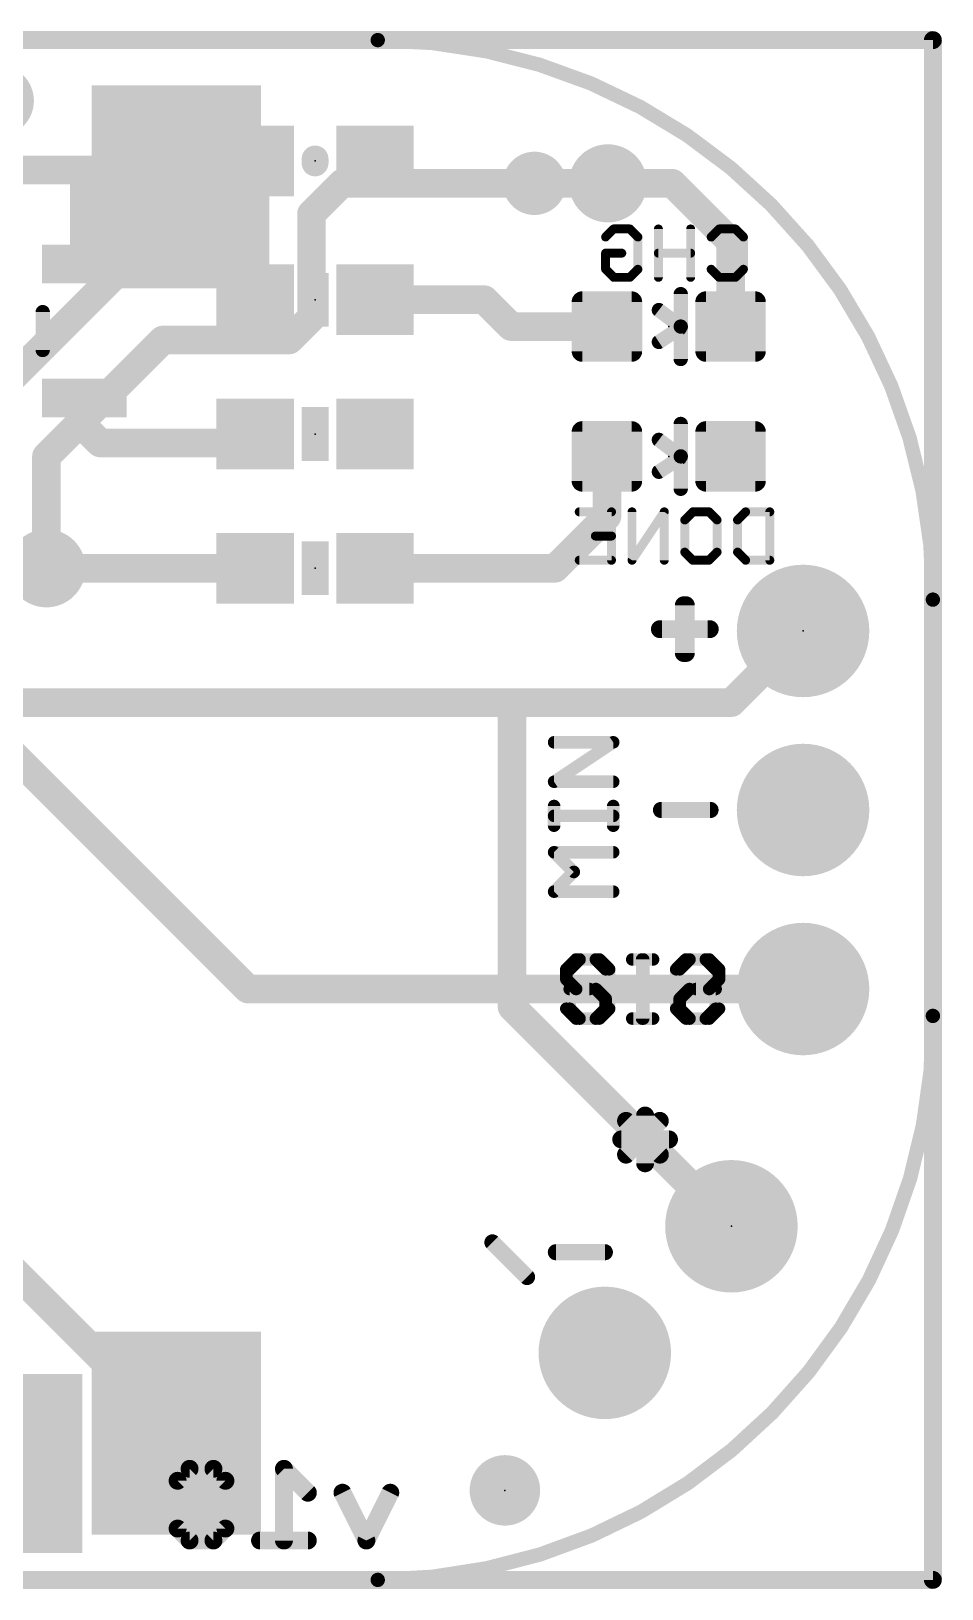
# Model space of a CAD drawing. Extents: x -33 to 81, y -19 to 22.
# Drawn here: x 39.53 to 52.45, y -0.13 to 21.97 of the extents above; entities that cross this region are included whole.
import ezdxf

# ---------------------------------------------------------------- set-up
doc = ezdxf.new("R2010")
doc.units = 0
for name, color, linetype in [('1', 12, 'CONTINUOUS'), ('16', 132, 'CONTINUOUS'), ('17', 110, 'CONTINUOUS'), ('18', 110, 'CONTINUOUS'), ('20', 53, 'CONTINUOUS'), ('21', 41, 'CONTINUOUS'), ('22', 40, 'CONTINUOUS'), ('23', 53, 'CONTINUOUS'), ('24', 53, 'CONTINUOUS'), ('51', 53, 'CONTINUOUS')]:
    doc.layers.add(name, color=color, linetype=linetype)

# ---------------------------------------------------------------- blocks, each defined once
blk = doc.blocks.new('RECT')
blk.add_solid([(-0.5, -0.5), (0.5, -0.5), (-0.5, 0.5), (0.5, 0.5)])
blk = doc.blocks.new('RECT160000X160000R30')
at = {"const_width": 0.15}
blk.add_lwpolyline([(0.425, -0.35), (0.425, 0.35, 0.4142), (0.35, 0.425), (-0.35, 0.425, 0.4142), (-0.425, 0.35), (-0.425, -0.35, 0.4142), (-0.35, -0.425), (0.35, -0.425, 0.4142)], format="xyb", close=True, dxfattribs=at)
blk.add_solid([(-0.3754, -0.3754), (0.3754, -0.3754), (-0.3754, 0.3754), (0.3754, 0.3754)])
blk = doc.blocks.new('PIE')
at = {"const_width": 0.5}
blk.add_lwpolyline([(0, -0.25, 1), (0, 0.25, 1), (0, -0.25)], format="xyb", dxfattribs=at)
blk = doc.blocks.new('ROUNDP')
at = {"const_width": 0.5}
blk.add_lwpolyline([(0, -0.25, 1), (0, 0.25, 1), (0, -0.25)], format="xyb", dxfattribs=at)
blk = doc.blocks.new('ROUNDV')
at = {"const_width": 0.5}
blk.add_lwpolyline([(0, -0.25, 1), (0, 0.25, 1), (0, -0.25)], format="xyb", dxfattribs=at)

msp = doc.modelspace()

# ---------------------------------------------------------------- linework, layer by layer
at = {"layer": '1'}
for points, const_width in [([(0, 21.844), (52.324, 21.844)], 0.254), ([(52.324, 21.844), (52.324, 0)], 0.254), ([(41.5798, 19.7493), (41.5925, 19.762)], 0.4064), ([(41.5798, 19.3675), (41.5798, 19.7493)], 0.4064), ([(43.5102, 19.3802), (43.942, 19.812)], 0.4064), ([(47.7146, 19.812), (43.942, 19.812)], 0.4064), ([(41.5798, 19.3675), (37.1094, 14.8971)], 0.4064), ([(43.5102, 17.907), (43.5102, 19.3802)], 0.4064), ([(43.1927, 17.5895), (43.5102, 17.907)], 0.4064), ([(41.402, 17.5895), (39.751, 15.9385)], 0.4064), ([(43.1927, 17.5895), (41.402, 17.5895)], 0.4064), ([(39.751, 15.9385), (39.751, 14.351)], 0.4064), ([(38.5318, 12.4587), (42.6085, 8.382)], 0.4064), ([(35.4322, 8.2423), (41.5925, 2.082)], 0.4064), ([(42.6085, 8.382), (50.4825, 8.382)], 0.4064), ([(52.324, 0), (0, 0)], 0.254)]:
    msp.add_lwpolyline(points, dxfattribs=dict(at, const_width=const_width))
for points, const_width in [([(52.3875, 21.844, 1), (52.2605, 21.844)], 0.127), ([(52.324, 21.7805, 1), (52.324, 21.9075)], 0.127), ([(41.6814, 19.7493, 1), (41.4782, 19.7493)], 0.2032), ([(41.508, 19.8211, 1), (41.6516, 19.6775)], 0.2032), ([(41.6643, 19.6902, 1), (41.5207, 19.8338)], 0.2032), ([(43.942, 19.9136, 1), (43.942, 19.7104)], 0.2032), ([(44.0138, 19.7402, 1), (43.8702, 19.8838)], 0.2032), ([(47.7146, 19.7104, 1), (47.7146, 19.9136)], 0.2032), ([(41.4782, 19.3675, 1), (41.6814, 19.3675)], 0.2032), ([(41.6516, 19.2957, 1), (41.508, 19.4393)], 0.2032), ([(43.6118, 19.3802, 1), (43.4086, 19.3802)], 0.2032), ([(43.4384, 19.452, 1), (43.582, 19.3084)], 0.2032), ([(43.4086, 17.907, 1), (43.6118, 17.907)], 0.2032), ([(43.582, 17.8352, 1), (43.4384, 17.9788)], 0.2032), ([(41.402, 17.6911, 1), (41.402, 17.4879)], 0.2032), ([(41.4738, 17.5177, 1), (41.3302, 17.6613)], 0.2032), ([(43.1209, 17.6613, 1), (43.2645, 17.5177)], 0.2032), ([(43.1927, 17.4879, 1), (43.1927, 17.6911)], 0.2032), ([(39.8526, 15.9385, 1), (39.6494, 15.9385)], 0.2032), ([(39.6792, 16.0103, 1), (39.8228, 15.8667)], 0.2032), ([(39.6494, 14.351, 1), (39.8526, 14.351)], 0.2032), ([(42.6085, 8.4836, 1), (42.6085, 8.2804)], 0.2032), ([(42.5367, 8.3102, 1), (42.6803, 8.4538)], 0.2032), ([(50.4825, 8.2804, 1), (50.4825, 8.4836)], 0.2032), ([(41.5207, 2.0102, 1), (41.6643, 2.1538)], 0.2032), ([(52.2605, 0, 1), (52.3875, 0)], 0.127), ([(52.324, -0.0635, 1), (52.324, 0.0635)], 0.127)]:
    msp.add_lwpolyline(points, format="xyb", dxfattribs=dict(at, const_width=const_width))
at = {"layer": '16'}
for points, const_width in [([(52.324, 21.844), (0, 21.844)], 0.254), ([(52.324, 0), (52.324, 21.844)], 0.254), ([(42.711, 20), (42.711, 20.1295)], 0.4064), ([(40.3225, 20), (37.658, 20)], 0.4064), ([(40.2891, 19.9666), (40.3225, 20)], 0.4064), ([(40.2891, 18.6665), (40.2891, 19.9666)], 0.4064), ([(42.711, 20), (40.3225, 20)], 0.4064), ([(42.711, 20), (42.711, 18.161)], 0.4064), ([(47.7146, 19.812), (48.6283, 19.812)], 0.4064), ([(48.6283, 19.812), (49.4545, 18.9858)], 0.4064), ([(49.4545, 18.9858), (49.4545, 17.78)], 0.4064), ([(44.411, 18.161), (45.9613, 18.161)], 0.4064), ([(45.9613, 18.161), (46.3423, 17.78)], 0.4064), ([(46.3423, 17.78), (47.7005, 17.78)], 0.4064), ([(40.2891, 16.7665), (40.2891, 16.3529)], 0.4064), ([(40.2891, 16.3529), (40.513, 16.129)], 0.4064), ([(42.584, 16.129), (42.711, 16.256)], 0.4064), ([(40.513, 16.129), (42.584, 16.129)], 0.4064), ([(47.7005, 15.0869), (47.7005, 15.9385)], 0.4064), ([(46.9646, 14.351), (47.7005, 15.0869)], 0.4064), ([(38.3239, 14.351), (39.751, 14.351)], 0.4064), ([(42.711, 14.351), (39.751, 14.351)], 0.4064), ([(44.411, 14.351), (46.9646, 14.351)], 0.4064), ([(49.4665, 12.446), (50.4825, 13.462)], 0.4064), ([(34.7345, 12.446), (46.355, 12.446)], 0.4064), ([(46.355, 8.128), (46.355, 12.446)], 0.4064), ([(46.355, 12.446), (49.4665, 12.446)], 0.4064), ([(49.4665, 5.0165), (46.355, 8.128)], 0.4064), ([(41.7806, 1.5757), (41.6111, 1.4062)], 0.254), ([(42.1195, 1.5757), (41.7806, 1.5757)], 0.254), ([(42.289, 1.4062), (42.1195, 1.5757)], 0.254), ([(43.4584, 1.2367), (43.1194, 1.5757)], 0.254), ([(43.1194, 1.5757), (43.1194, 0.5588)], 0.254), ([(41.6111, 1.4062), (41.6111, 0.7283)], 0.254), ([(42.289, 0.7283), (41.6111, 1.4062)], 0.254), ([(42.289, 0.7283), (42.289, 1.4062)], 0.254), ([(44.2888, 0.5588), (43.9499, 1.2367)], 0.254), ([(44.6278, 1.2367), (44.2888, 0.5588)], 0.254), ([(41.6111, 0.7283), (41.7806, 0.5588)], 0.254), ([(41.7806, 0.5588), (42.1195, 0.5588)], 0.254), ([(42.1195, 0.5588), (42.289, 0.7283)], 0.254), ([(43.4584, 0.5588), (42.7805, 0.5588)], 0.254), ([(0, 0), (52.324, 0)], 0.254)]:
    msp.add_lwpolyline(points, dxfattribs=dict(at, const_width=const_width))
for points, const_width in [([(52.3875, 21.844, 1), (52.2605, 21.844)], 0.127), ([(52.324, 21.7805, 1), (52.324, 21.9075)], 0.127), ([(42.8126, 20.1295, 1), (42.6094, 20.1295)], 0.2032), ([(40.3907, 19.9666, 1), (40.1875, 19.9666)], 0.2032), ([(40.2173, 20.0384, 1), (40.3609, 19.8948)], 0.2032), ([(40.3225, 20.1016, 1), (40.3225, 19.8984)], 0.2032), ([(40.3943, 19.9282, 1), (40.2507, 20.0718)], 0.2032), ([(40.3225, 19.8984, 1), (40.3225, 20.1016)], 0.2032), ([(42.8126, 20, 1), (42.6094, 20)], 0.2032), ([(42.711, 19.8984, 1), (42.711, 20.1016)], 0.2032), ([(42.6094, 20, 1), (42.8126, 20)], 0.2032), ([(47.7146, 19.9136, 1), (47.7146, 19.7104)], 0.2032), ([(48.7001, 19.8838, 1), (48.5565, 19.7402)], 0.2032), ([(48.6283, 19.7104, 1), (48.6283, 19.9136)], 0.2032), ([(49.5561, 18.9858, 1), (49.3529, 18.9858)], 0.2032), ([(49.3827, 18.914, 1), (49.5263, 19.0576)], 0.2032), ([(40.1875, 18.6665, 1), (40.3907, 18.6665)], 0.2032), ([(44.411, 18.2626, 1), (44.411, 18.0594)], 0.2032), ([(46.0331, 18.2328, 1), (45.8895, 18.0892)], 0.2032), ([(45.9613, 18.0594, 1), (45.9613, 18.2626)], 0.2032), ([(42.6094, 18.161, 1), (42.8126, 18.161)], 0.2032), ([(46.3423, 17.8816, 1), (46.3423, 17.6784)], 0.2032), ([(46.2705, 17.7082, 1), (46.4141, 17.8518)], 0.2032), ([(47.7005, 17.6784, 1), (47.7005, 17.8816)], 0.2032), ([(49.3529, 17.78, 1), (49.5561, 17.78)], 0.2032), ([(40.3907, 16.7665, 1), (40.1875, 16.7665)], 0.2032), ([(40.1875, 16.3529, 1), (40.3907, 16.3529)], 0.2032), ([(40.3609, 16.4247, 1), (40.2173, 16.2811)], 0.2032), ([(42.7828, 16.1842, 1), (42.6392, 16.3278)], 0.2032), ([(40.513, 16.2306, 1), (40.513, 16.0274)], 0.2032), ([(40.4412, 16.0572, 1), (40.5848, 16.2008)], 0.2032), ([(42.5122, 16.2008, 1), (42.6558, 16.0572)], 0.2032), ([(42.584, 16.0274, 1), (42.584, 16.2306)], 0.2032), ([(47.8021, 15.9385, 1), (47.5989, 15.9385)], 0.2032), ([(47.7723, 15.0151, 1), (47.6287, 15.1587)], 0.2032), ([(47.5989, 15.0869, 1), (47.8021, 15.0869)], 0.2032), ([(39.751, 14.4526, 1), (39.751, 14.2494)], 0.2032), ([(39.751, 14.2494, 1), (39.751, 14.4526)], 0.2032), ([(42.711, 14.2494, 1), (42.711, 14.4526)], 0.2032), ([(44.411, 14.4526, 1), (44.411, 14.2494)], 0.2032), ([(46.8928, 14.4228, 1), (47.0364, 14.2792)], 0.2032), ([(46.9646, 14.2494, 1), (46.9646, 14.4526)], 0.2032), ([(50.5543, 13.3902, 1), (50.4107, 13.5338)], 0.2032), ([(46.4566, 12.446, 1), (46.2534, 12.446)], 0.2032), ([(46.355, 12.5476, 1), (46.355, 12.3444)], 0.2032), ([(46.355, 12.3444, 1), (46.355, 12.5476)], 0.2032), ([(49.3947, 12.5178, 1), (49.5383, 12.3742)], 0.2032), ([(49.4665, 12.3444, 1), (49.4665, 12.5476)], 0.2032), ([(46.2534, 8.128, 1), (46.4566, 8.128)], 0.2032), ([(46.4268, 8.1998, 1), (46.2832, 8.0562)], 0.2032), ([(49.3947, 4.9447, 1), (49.5383, 5.0883)], 0.2032), ([(41.7806, 1.6392, 1), (41.7806, 1.5122)], 0.127), ([(41.8255, 1.5308, 1), (41.7357, 1.6206)], 0.127), ([(42.1644, 1.6206, 1), (42.0746, 1.5308)], 0.127), ([(42.1195, 1.5122, 1), (42.1195, 1.6392)], 0.127), ([(43.1643, 1.6206, 1), (43.0745, 1.5308)], 0.127), ([(43.1829, 1.5757, 1), (43.0559, 1.5757)], 0.127), ([(41.6746, 1.4062, 1), (41.5476, 1.4062)], 0.127), ([(41.656, 1.4511, 1), (41.5662, 1.3613)], 0.127), ([(41.5662, 1.4511, 1), (41.656, 1.3613)], 0.127), ([(42.3525, 1.4062, 1), (42.2255, 1.4062)], 0.127), ([(42.2441, 1.3613, 1), (42.3339, 1.4511)], 0.127), ([(43.4135, 1.1918, 1), (43.5033, 1.2816)], 0.127), ([(44.0067, 1.2651, 1), (43.8931, 1.2083)], 0.127), ([(44.6846, 1.2083, 1), (44.571, 1.2651)], 0.127), ([(41.656, 0.7732, 1), (41.5662, 0.6834)], 0.127), ([(41.5476, 0.7283, 1), (41.6746, 0.7283)], 0.127), ([(41.7806, 0.6223, 1), (41.7806, 0.4953)], 0.127), ([(41.7357, 0.5139, 1), (41.8255, 0.6037)], 0.127), ([(42.0746, 0.6037, 1), (42.1644, 0.5139)], 0.127), ([(42.1195, 0.4953, 1), (42.1195, 0.6223)], 0.127), ([(42.2255, 0.7283, 1), (42.3525, 0.7283)], 0.127), ([(42.3339, 0.6834, 1), (42.2441, 0.7732)], 0.127), ([(42.2441, 0.6834, 1), (42.3339, 0.7732)], 0.127), ([(42.7805, 0.6223, 1), (42.7805, 0.4953)], 0.127), ([(43.4584, 0.4953, 1), (43.4584, 0.6223)], 0.127), ([(43.0559, 0.5588, 1), (43.1829, 0.5588)], 0.127), ([(44.232, 0.5872, 1), (44.3456, 0.5304)], 0.127), ([(44.232, 0.5304, 1), (44.3456, 0.5872)], 0.127), ([(52.2605, 0, 1), (52.3875, 0)], 0.127), ([(52.324, -0.0635, 1), (52.324, 0.0635)], 0.127)]:
    msp.add_lwpolyline(points, format="xyb", dxfattribs=dict(at, const_width=const_width))
at = {"layer": '20', "const_width": 0.2032}
for points in [[(44.45, 21.844), (7.8105, 21.844)], [(52.324, 13.9065), (52.324, 8.001)], [(7.8105, 0), (44.45, 0)]]:
    msp.add_lwpolyline(points, dxfattribs=at)
at = {"layer": '20'}
for points, const_width in [([(52.324, 13.9065, 0.4142), (44.45, 21.844)], 0.2032), ([(44.4502, 21.8948, 1), (44.4498, 21.7932)], 0.1016), ([(44.45, 21.7932, 1), (44.45, 21.8948)], 0.1016), ([(52.3748, 13.9065, 1), (52.2732, 13.9065)], 0.1016), ([(52.2732, 13.9067, 1), (52.3748, 13.9063)], 0.1016), ([(44.45, 0, 0.4142), (52.324, 8.001)], 0.2032), ([(52.3748, 8.0014, 1), (52.2732, 8.0006)], 0.1016), ([(52.2732, 8.001, 1), (52.3748, 8.001)], 0.1016), ([(44.4496, 0.0508, 1), (44.4504, -0.0508)], 0.1016), ([(44.45, -0.0508, 1), (44.45, 0.0508)], 0.1016)]:
    msp.add_lwpolyline(points, format="xyb", dxfattribs=dict(at, const_width=const_width))
at = {"layer": '21'}
for points, const_width in [([(46.6725, 19.5875, 1), (46.6725, 20.0365, 1), (46.6725, 19.5875)], 0.449), ([(48.8837, 13.8268, 1), (48.7567, 13.8268)], 0.127), ([(48.4813, 13.5513, 1), (48.4813, 13.4243)], 0.127), ([(49.1592, 13.4243, 1), (49.1592, 13.5513)], 0.127), ([(48.7567, 13.1489, 1), (48.8837, 13.1489)], 0.127), ([(46.9512, 11.9265, 1), (46.9512, 11.8376)], 0.0889), ([(47.8148, 11.845, 1), (47.7654, 11.919)], 0.0889), ([(47.7901, 11.8376, 1), (47.7901, 11.9265)], 0.0889), ([(46.9512, 11.3672, 1), (46.9512, 11.2783)], 0.0889), ([(46.9265, 11.3597, 1), (46.9758, 11.2858)], 0.0889), ([(47.7901, 11.2783, 1), (47.7901, 11.3672)], 0.0889), ([(46.9956, 10.9787, 1), (46.9067, 10.9787)], 0.0889), ([(47.8346, 10.9787, 1), (47.7457, 10.9787)], 0.0889), ([(46.9512, 10.8833, 1), (46.9512, 10.7944)], 0.0889), ([(47.7901, 10.7944, 1), (47.7901, 10.8833)], 0.0889), ([(48.4749, 10.9796, 1), (48.4749, 10.8653)], 0.1143), ([(49.1698, 10.8653, 1), (49.1698, 10.9796)], 0.1143), ([(46.9067, 10.6991, 1), (46.9956, 10.6991)], 0.0889), ([(47.7457, 10.6991, 1), (47.8346, 10.6991)], 0.0889), ([(46.9826, 10.3542, 1), (46.9198, 10.2914)], 0.0889), ([(46.9512, 10.3673, 1), (46.9512, 10.2784)], 0.0889), ([(47.7901, 10.2784, 1), (47.7901, 10.3673)], 0.0889), ([(47.2623, 10.0117, 1), (47.1994, 10.0746)], 0.0889), ([(47.1994, 10.0117, 1), (47.2623, 10.0746)], 0.0889), ([(46.9512, 9.808, 1), (46.9512, 9.7191)], 0.0889), ([(46.9198, 9.795, 1), (46.9826, 9.7321)], 0.0889), ([(47.7901, 9.7191, 1), (47.7901, 9.808)], 0.0889), ([(47.264, 8.8463, 1), (47.264, 8.7574)], 0.0889), ([(47.2954, 8.7704, 1), (47.2326, 8.8332)], 0.0889), ([(47.5751, 8.8332, 1), (47.5122, 8.7704)], 0.0889), ([(47.5436, 8.7574, 1), (47.5436, 8.8463)], 0.0889), ([(48.0597, 8.8463, 1), (48.0597, 8.7574)], 0.0889), ([(48.244, 8.8018, 1), (48.1551, 8.8018)], 0.0889), ([(48.3393, 8.7574, 1), (48.3393, 8.8463)], 0.0889), ([(48.8232, 8.8463, 1), (48.8232, 8.7574)], 0.0889), ([(48.8546, 8.7704, 1), (48.7918, 8.8332)], 0.0889), ([(49.1343, 8.8332, 1), (49.0714, 8.7704)], 0.0889), ([(49.1028, 8.7574, 1), (49.1028, 8.8463)], 0.0889), ([(47.1686, 8.662, 1), (47.0797, 8.662)], 0.0889), ([(47.0928, 8.6934, 1), (47.1556, 8.6306)], 0.0889), ([(47.652, 8.6306, 1), (47.7149, 8.6934)], 0.0889), ([(48.7278, 8.662, 1), (48.6389, 8.662)], 0.0889), ([(48.6519, 8.6934, 1), (48.7148, 8.6306)], 0.0889), ([(49.2112, 8.6306, 1), (49.2741, 8.6934)], 0.0889), ([(47.1556, 8.5536, 1), (47.0928, 8.4907)], 0.0889), ([(47.0797, 8.5222, 1), (47.1686, 8.5222)], 0.0889), ([(47.264, 8.4268, 1), (47.264, 8.3379)], 0.0889), ([(47.2326, 8.3509, 1), (47.2954, 8.4138)], 0.0889), ([(47.5751, 8.4138, 1), (47.5122, 8.3509)], 0.0889), ([(47.5436, 8.3379, 1), (47.5436, 8.4268)], 0.0889), ([(48.963, 8.4268, 1), (48.963, 8.3379)], 0.0889), ([(49.2871, 8.3824, 1), (49.1982, 8.3824)], 0.0889), ([(49.2427, 8.3379, 1), (49.2427, 8.4268)], 0.0889), ([(47.1556, 8.1341, 1), (47.0928, 8.0713)], 0.0889), ([(47.7279, 8.2425, 1), (47.639, 8.2425)], 0.0889), ([(47.652, 8.2111, 1), (47.7149, 8.274)], 0.0889), ([(47.7149, 8.0713, 1), (47.652, 8.1341)], 0.0889), ([(48.7148, 8.1341, 1), (48.6519, 8.0713)], 0.0889), ([(49.2741, 8.0713, 1), (49.2112, 8.1341)], 0.0889), ([(47.264, 8.0074, 1), (47.264, 7.9184)], 0.0889), ([(47.2326, 7.9315, 1), (47.2954, 7.9943)], 0.0889), ([(47.5122, 7.9943, 1), (47.5751, 7.9315)], 0.0889), ([(47.5436, 7.9184, 1), (47.5436, 8.0074)], 0.0889), ([(47.639, 8.1027, 1), (47.7279, 8.1027)], 0.0889), ([(48.0597, 8.0074, 1), (48.0597, 7.9184)], 0.0889), ([(48.1551, 7.9629, 1), (48.244, 7.9629)], 0.0889), ([(48.3393, 7.9184, 1), (48.3393, 8.0074)], 0.0889), ([(48.6389, 8.1027, 1), (48.7278, 8.1027)], 0.0889), ([(48.8232, 8.0074, 1), (48.8232, 7.9184)], 0.0889), ([(48.7918, 7.9315, 1), (48.8546, 7.9943)], 0.0889), ([(49.0714, 7.9943, 1), (49.1343, 7.9315)], 0.0889), ([(49.1028, 7.9184, 1), (49.1028, 8.0074)], 0.0889), ([(49.1982, 8.1027, 1), (49.2871, 8.1027)], 0.0889), ([(48.3059, 6.5878, 1), (48.1789, 6.5878)], 0.127), ([(47.9034, 6.3123, 1), (47.9034, 6.1853)], 0.127), ([(48.5813, 6.1853, 1), (48.5813, 6.3123)], 0.127), ([(48.1789, 5.9099, 1), (48.3059, 5.9099)], 0.127), ([(46.9763, 4.7058, 1), (46.9763, 4.5915)], 0.1143), ([(47.6712, 4.5915, 1), (47.6712, 4.7058)], 0.1143)]:
    msp.add_lwpolyline(points, format="xyb", dxfattribs=dict(at, const_width=const_width))
for points, const_width in [([(48.8202, 13.8268), (48.8202, 13.1489)], 0.254), ([(48.4813, 13.4878), (49.1592, 13.4878)], 0.254), ([(46.9512, 11.3227), (47.7901, 11.882)], 0.1778), ([(47.7901, 11.882), (46.9512, 11.882)], 0.1778), ([(47.7901, 11.3227), (46.9512, 11.3227)], 0.1778), ([(46.9512, 10.6991), (46.9512, 10.9787)], 0.1778), ([(47.7901, 10.6991), (47.7901, 10.9787)], 0.1778), ([(47.7901, 10.8389), (46.9512, 10.8389)], 0.1778), ([(48.4749, 10.9224), (49.1698, 10.9224)], 0.2286), ([(47.2308, 10.0432), (46.9512, 10.3228)], 0.1778), ([(46.9512, 10.3228), (47.7901, 10.3228)], 0.1778), ([(46.9512, 9.7635), (47.2308, 10.0432)], 0.1778), ([(47.7901, 9.7635), (46.9512, 9.7635)], 0.1778), ([(47.264, 8.8018), (47.1242, 8.662)], 0.1778), ([(47.5436, 8.8018), (47.264, 8.8018)], 0.1778), ([(47.6835, 8.662), (47.5436, 8.8018)], 0.1778), ([(48.0597, 8.8018), (48.3393, 8.8018)], 0.1778), ([(48.1995, 7.9629), (48.1995, 8.8018)], 0.1778), ([(48.8232, 8.8018), (48.6834, 8.662)], 0.1778), ([(49.1028, 8.8018), (48.8232, 8.8018)], 0.1778), ([(49.2427, 8.662), (49.1028, 8.8018)], 0.1778), ([(47.1242, 8.662), (47.1242, 8.5222)], 0.1778), ([(48.6834, 8.662), (48.6834, 8.1027)], 0.1778), ([(47.1242, 8.5222), (47.264, 8.3824)], 0.1778), ([(47.264, 8.3824), (47.5436, 8.3824)], 0.1778), ([(47.5436, 8.3824), (47.6835, 8.2425)], 0.1778), ([(49.2427, 8.3824), (48.963, 8.3824)], 0.1778), ([(49.2427, 8.1027), (49.2427, 8.3824)], 0.1778), ([(47.264, 7.9629), (47.1242, 8.1027)], 0.1778), ([(47.6835, 8.1027), (47.5436, 7.9629)], 0.1778), ([(47.6835, 8.2425), (47.6835, 8.1027)], 0.1778), ([(48.6834, 8.1027), (48.8232, 7.9629)], 0.1778), ([(49.1028, 7.9629), (49.2427, 8.1027)], 0.1778), ([(47.5436, 7.9629), (47.264, 7.9629)], 0.1778), ([(48.0597, 7.9629), (48.3393, 7.9629)], 0.1778), ([(48.8232, 7.9629), (49.1028, 7.9629)], 0.1778), ([(48.2424, 6.5878), (48.2424, 5.9099)], 0.254), ([(47.9034, 6.2488), (48.5813, 6.2488)], 0.254), ([(46.9763, 4.6486), (47.6712, 4.6486)], 0.2286)]:
    msp.add_lwpolyline(points, dxfattribs=dict(at, const_width=const_width))
at = {"layer": '22'}
for points, const_width in [([(43.6563, 20.1574, 1), (43.4657, 20.1574)], 0.1905), ([(43.4657, 20.1016, 1), (43.6563, 20.1016)], 0.1905), ([(47.7966, 19.1966, 1), (47.7966, 19.1331)], 0.0635), ([(47.8191, 19.1424, 1), (47.7741, 19.1873)], 0.0635), ([(48.0478, 19.1873, 1), (48.0029, 19.1424)], 0.0635), ([(48.0254, 19.1331, 1), (48.0254, 19.1966)], 0.0635), ([(48.4624, 19.1649, 1), (48.3989, 19.1649)], 0.0635), ([(48.92, 19.1649, 1), (48.8565, 19.1649)], 0.0635), ([(49.2934, 19.1966, 1), (49.2934, 19.1331)], 0.0635), ([(49.3159, 19.1424, 1), (49.271, 19.1873)], 0.0635), ([(49.5447, 19.1873, 1), (49.4998, 19.1424)], 0.0635), ([(49.5222, 19.1331, 1), (49.5222, 19.1966)], 0.0635), ([(47.6597, 19.0729, 1), (47.7047, 19.028)], 0.0635), ([(48.1715, 19.0505, 1), (48.108, 19.0505)], 0.0635), ([(48.1173, 19.028, 1), (48.1622, 19.0729)], 0.0635), ([(49.1566, 19.0729, 1), (49.2015, 19.028)], 0.0635), ([(49.6684, 19.0505, 1), (49.6049, 19.0505)], 0.0635), ([(49.6142, 19.028, 1), (49.6591, 19.0729)], 0.0635), ([(47.714, 18.8217, 1), (47.6504, 18.8217)], 0.0635), ([(47.6822, 18.8534, 1), (47.6822, 18.7899)], 0.0635), ([(47.911, 18.7899, 1), (47.911, 18.8534)], 0.0635), ([(48.4306, 18.8534, 1), (48.4306, 18.7899)], 0.0635), ([(48.8882, 18.7899, 1), (48.8882, 18.8534)], 0.0635), ([(47.6504, 18.5929, 1), (47.714, 18.5929)], 0.0635), ([(47.7047, 18.6153, 1), (47.6597, 18.5704)], 0.0635), ([(48.108, 18.5929, 1), (48.1715, 18.5929)], 0.0635), ([(48.1622, 18.5704, 1), (48.1173, 18.6153)], 0.0635), ([(49.2015, 18.6153, 1), (49.1566, 18.5704)], 0.0635), ([(49.6049, 18.5929, 1), (49.6684, 18.5929)], 0.0635), ([(49.6591, 18.5704, 1), (49.6142, 18.6153)], 0.0635), ([(47.7966, 18.5102, 1), (47.7966, 18.4468)], 0.0635), ([(47.7741, 18.456, 1), (47.8191, 18.501)], 0.0635), ([(48.0029, 18.501, 1), (48.0478, 18.456)], 0.0635), ([(48.0254, 18.4468, 1), (48.0254, 18.5102)], 0.0635), ([(48.3989, 18.4785, 1), (48.4624, 18.4785)], 0.0635), ([(48.7983, 18.24, 1), (48.6967, 18.24)], 0.1016), ([(48.8565, 18.4785, 1), (48.92, 18.4785)], 0.0635), ([(49.2934, 18.5102, 1), (49.2934, 18.4468)], 0.0635), ([(49.271, 18.456, 1), (49.3159, 18.501)], 0.0635), ([(49.4998, 18.501, 1), (49.5447, 18.456)], 0.0635), ([(49.5222, 18.4468, 1), (49.5222, 18.5102)], 0.0635), ([(39.7486, 17.9849, 1), (39.647, 17.9849)], 0.1016), ([(48.4681, 18.0544, 1), (48.4069, 17.9732)], 0.1016), ([(48.7983, 17.78, 1), (48.6967, 17.78)], 0.1016), ([(48.6967, 17.78, 1), (48.7983, 17.78)], 0.1016), ([(48.7599, 17.7121, 1), (48.7043, 17.7971)], 0.1016), ([(48.7169, 17.7394, 1), (48.7781, 17.8206)], 0.1016), ([(39.647, 17.4481, 1), (39.7486, 17.4481)], 0.1016), ([(48.4097, 17.6041, 1), (48.4653, 17.5191)], 0.1016), ([(48.6967, 17.32, 1), (48.7983, 17.32)], 0.1016), ([(48.7983, 16.3985, 1), (48.6967, 16.3985)], 0.1016), ([(48.4681, 16.2129, 1), (48.4069, 16.1317)], 0.1016), ([(48.7983, 15.9385, 1), (48.6967, 15.9385)], 0.1016), ([(48.6967, 15.9385, 1), (48.7983, 15.9385)], 0.1016), ([(48.7599, 15.8706, 1), (48.7043, 15.9556)], 0.1016), ([(48.7169, 15.8979, 1), (48.7781, 15.9791)], 0.1016), ([(48.4097, 15.7626, 1), (48.4653, 15.6776)], 0.1016), ([(48.6967, 15.4785, 1), (48.7983, 15.4785)], 0.1016), ([(47.308, 15.1834, 1), (47.308, 15.1199)], 0.0635), ([(47.7973, 15.1517, 1), (47.7338, 15.1517)], 0.0635), ([(47.7656, 15.1199, 1), (47.7656, 15.1834)], 0.0635), ([(48.0882, 15.1517, 1), (48.0247, 15.1517)], 0.0635), ([(48.5458, 15.1517, 1), (48.4823, 15.1517)], 0.0635), ([(48.5404, 15.1341, 1), (48.4876, 15.1693)], 0.0635), ([(48.8366, 15.0373, 1), (48.7731, 15.0373)], 0.0635), ([(48.7824, 15.0597, 1), (48.8273, 15.0148)], 0.0635), ([(48.9192, 15.1834, 1), (48.9192, 15.1199)], 0.0635), ([(48.9417, 15.1292, 1), (48.8968, 15.1741)], 0.0635), ([(49.1705, 15.1741, 1), (49.1256, 15.1292)], 0.0635), ([(49.148, 15.1199, 1), (49.148, 15.1834)], 0.0635), ([(49.2942, 15.0373, 1), (49.2307, 15.0373)], 0.0635), ([(49.24, 15.0148, 1), (49.2849, 15.0597)], 0.0635), ([(49.585, 15.0373, 1), (49.5215, 15.0373)], 0.0635), ([(49.5308, 15.0597, 1), (49.5757, 15.0148)], 0.0635), ([(49.6676, 15.1834, 1), (49.6676, 15.1199)], 0.0635), ([(49.6901, 15.1292, 1), (49.6452, 15.1741)], 0.0635), ([(50.0426, 15.1517, 1), (49.9791, 15.1517)], 0.0635), ([(50.0108, 15.1199, 1), (50.0108, 15.1834)], 0.0635), ([(47.5368, 14.8402, 1), (47.5368, 14.7767)], 0.0635), ([(47.7656, 14.7767, 1), (47.7656, 14.8402)], 0.0635), ([(48.7731, 14.5797, 1), (48.8366, 14.5797)], 0.0635), ([(48.8273, 14.6021, 1), (48.7824, 14.5572)], 0.0635), ([(49.2307, 14.5797, 1), (49.2942, 14.5797)], 0.0635), ([(49.2849, 14.5572, 1), (49.24, 14.6021)], 0.0635), ([(49.5757, 14.6021, 1), (49.5308, 14.5572)], 0.0635), ([(49.5215, 14.5797, 1), (49.585, 14.5797)], 0.0635), ([(47.308, 14.4971, 1), (47.308, 14.4336)], 0.0635), ([(47.7338, 14.4653, 1), (47.7973, 14.4653)], 0.0635), ([(47.7656, 14.4336, 1), (47.7656, 14.4971)], 0.0635), ([(48.03, 14.4829, 1), (48.0828, 14.4477)], 0.0635), ([(48.0247, 14.4653, 1), (48.0882, 14.4653)], 0.0635), ([(48.4823, 14.4653, 1), (48.5458, 14.4653)], 0.0635), ([(48.9192, 14.4971, 1), (48.9192, 14.4336)], 0.0635), ([(48.8968, 14.4428, 1), (48.9417, 14.4878)], 0.0635), ([(49.1256, 14.4878, 1), (49.1705, 14.4428)], 0.0635), ([(49.148, 14.4336, 1), (49.148, 14.4971)], 0.0635), ([(49.6676, 14.4971, 1), (49.6676, 14.4336)], 0.0635), ([(49.6452, 14.4428, 1), (49.6901, 14.4878)], 0.0635), ([(49.9791, 14.4653, 1), (50.0426, 14.4653)], 0.0635), ([(50.0108, 14.4336, 1), (50.0108, 14.4971)], 0.0635), ([(48.8545, 13.8268, 1), (48.7275, 13.8268)], 0.127), ([(48.452, 13.5513, 1), (48.452, 13.4243)], 0.127), ([(49.13, 13.4243, 1), (49.13, 13.5513)], 0.127), ([(48.7275, 13.1489, 1), (48.8545, 13.1489)], 0.127), ([(48.4668, 10.9796, 1), (48.4668, 10.8653)], 0.1143), ([(49.1617, 10.8653, 1), (49.1617, 10.9796)], 0.1143), ([(47.3124, 8.8463, 1), (47.3124, 8.7574)], 0.0889), ([(47.3439, 8.7704, 1), (47.281, 8.8332)], 0.0889), ([(47.6235, 8.8332, 1), (47.5607, 8.7704)], 0.0889), ([(47.5921, 8.7574, 1), (47.5921, 8.8463)], 0.0889), ([(48.0759, 8.8463, 1), (48.0759, 8.7574)], 0.0889), ([(48.2602, 8.8018, 1), (48.1713, 8.8018)], 0.0889), ([(48.3556, 8.7574, 1), (48.3556, 8.8463)], 0.0889), ([(48.8716, 8.8463, 1), (48.8716, 8.7574)], 0.0889), ([(48.9031, 8.7704, 1), (48.8402, 8.8332)], 0.0889), ([(49.1827, 8.8332, 1), (49.1199, 8.7704)], 0.0889), ([(49.1513, 8.7574, 1), (49.1513, 8.8463)], 0.0889), ([(47.1412, 8.6934, 1), (47.2041, 8.6306)], 0.0889), ([(47.7764, 8.662, 1), (47.6875, 8.662)], 0.0889), ([(47.7005, 8.6306, 1), (47.7633, 8.6934)], 0.0889), ([(48.7004, 8.6934, 1), (48.7633, 8.6306)], 0.0889), ([(49.3355, 8.662, 1), (49.2467, 8.662)], 0.0889), ([(49.2597, 8.6306, 1), (49.3225, 8.6934)], 0.0889), ([(47.1726, 8.4268, 1), (47.1726, 8.3379)], 0.0889), ([(47.2171, 8.3824, 1), (47.1282, 8.3824)], 0.0889), ([(47.4523, 8.3379, 1), (47.4523, 8.4268)], 0.0889), ([(48.8716, 8.4268, 1), (48.8716, 8.3379)], 0.0889), ([(48.9031, 8.3509, 1), (48.8402, 8.4138)], 0.0889), ([(49.1199, 8.4138, 1), (49.1827, 8.3509)], 0.0889), ([(49.1513, 8.3379, 1), (49.1513, 8.4268)], 0.0889), ([(49.2467, 8.5222, 1), (49.3355, 8.5222)], 0.0889), ([(49.3225, 8.4907, 1), (49.2597, 8.5536)], 0.0889), ([(47.2041, 8.1341, 1), (47.1412, 8.0713)], 0.0889), ([(47.7633, 8.0713, 1), (47.7005, 8.1341)], 0.0889), ([(48.7763, 8.2425, 1), (48.6874, 8.2425)], 0.0889), ([(48.7004, 8.274, 1), (48.7633, 8.2111)], 0.0889), ([(48.7633, 8.1341, 1), (48.7004, 8.0713)], 0.0889), ([(49.3225, 8.0713, 1), (49.2597, 8.1341)], 0.0889), ([(47.1282, 8.1027, 1), (47.2171, 8.1027)], 0.0889), ([(47.3124, 8.0074, 1), (47.3124, 7.9184)], 0.0889), ([(47.281, 7.9315, 1), (47.3439, 7.9943)], 0.0889), ([(47.5607, 7.9943, 1), (47.6235, 7.9315)], 0.0889), ([(47.5921, 7.9184, 1), (47.5921, 8.0074)], 0.0889), ([(47.6875, 8.1027, 1), (47.7764, 8.1027)], 0.0889), ([(48.0759, 8.0074, 1), (48.0759, 7.9184)], 0.0889), ([(48.1713, 7.9629, 1), (48.2602, 7.9629)], 0.0889), ([(48.3556, 7.9184, 1), (48.3556, 8.0074)], 0.0889), ([(48.6874, 8.1027, 1), (48.7763, 8.1027)], 0.0889), ([(48.8716, 8.0074, 1), (48.8716, 7.9184)], 0.0889), ([(48.8402, 7.9315, 1), (48.9031, 7.9943)], 0.0889), ([(49.1199, 7.9943, 1), (49.1827, 7.9315)], 0.0889), ([(49.1513, 7.9184, 1), (49.1513, 8.0074)], 0.0889), ([(48.0165, 6.5569, 1), (47.9267, 6.4671)], 0.127), ([(48.4958, 6.4671, 1), (48.406, 6.5569)], 0.127), ([(47.9267, 6.0776, 1), (48.0165, 5.9878)], 0.127), ([(48.406, 5.9878, 1), (48.4958, 6.0776)], 0.127), ([(46.1166, 4.8283, 1), (46.0358, 4.7475)], 0.1143), ([(46.5271, 4.2562, 1), (46.6079, 4.337)], 0.1143)]:
    msp.add_lwpolyline(points, format="xyb", dxfattribs=dict(at, const_width=const_width))
for points, const_width in [([(43.561, 20.1016), (43.561, 20.1574)], 0.381), ([(47.6822, 19.0505), (47.7966, 19.1649)], 0.127), ([(47.7966, 19.1649), (48.0254, 19.1649)], 0.127), ([(48.0254, 19.1649), (48.1398, 19.0505)], 0.127), ([(48.4306, 19.1649), (48.4306, 18.4785)], 0.127), ([(48.8882, 18.4785), (48.8882, 19.1649)], 0.127), ([(49.179, 19.0505), (49.2934, 19.1649)], 0.127), ([(49.2934, 19.1649), (49.5222, 19.1649)], 0.127), ([(49.5222, 19.1649), (49.6366, 19.0505)], 0.127), ([(48.1398, 19.0505), (48.1398, 18.5929)], 0.127), ([(49.6366, 19.0505), (49.6366, 18.5929)], 0.127), ([(47.6822, 18.5929), (47.6822, 18.8217)], 0.127), ([(47.6822, 18.8217), (47.911, 18.8217)], 0.127), ([(48.8882, 18.8217), (48.4306, 18.8217)], 0.127), ([(47.7966, 18.4785), (47.6822, 18.5929)], 0.127), ([(48.1398, 18.5929), (48.0254, 18.4785)], 0.127), ([(49.2934, 18.4785), (49.179, 18.5929)], 0.127), ([(49.6366, 18.5929), (49.5222, 18.4785)], 0.127), ([(48.0254, 18.4785), (47.7966, 18.4785)], 0.127), ([(48.7475, 18.24), (48.7475, 17.78)], 0.2032), ([(49.5222, 18.4785), (49.2934, 18.4785)], 0.127), ([(39.6978, 17.4481), (39.6978, 17.9849)], 0.2032), ([(48.7475, 17.78), (48.4375, 18.0138)], 0.2032), ([(48.7321, 17.7546), (48.4375, 17.5616)], 0.2032), ([(48.7475, 17.32), (48.7475, 17.78)], 0.2032), ([(48.7475, 16.3985), (48.7475, 15.9385)], 0.2032), ([(48.7475, 15.9385), (48.4375, 16.1723)], 0.2032), ([(48.7321, 15.9131), (48.4375, 15.7201)], 0.2032), ([(48.7475, 15.4785), (48.7475, 15.9385)], 0.2032), ([(47.308, 15.1517), (47.7656, 15.1517)], 0.127), ([(47.7656, 15.1517), (47.7656, 14.4653)], 0.127), ([(48.514, 15.1517), (48.0564, 14.4653)], 0.127), ([(48.0564, 14.4653), (48.0564, 15.1517)], 0.127), ([(48.514, 14.4653), (48.514, 15.1517)], 0.127), ([(48.8048, 15.0373), (48.9192, 15.1517)], 0.127), ([(48.8048, 14.5797), (48.8048, 15.0373)], 0.127), ([(48.9192, 15.1517), (49.148, 15.1517)], 0.127), ([(49.148, 15.1517), (49.2624, 15.0373)], 0.127), ([(49.2624, 15.0373), (49.2624, 14.5797)], 0.127), ([(49.5532, 15.0373), (49.6676, 15.1517)], 0.127), ([(49.5532, 14.5797), (49.5532, 15.0373)], 0.127), ([(49.6676, 15.1517), (50.0108, 15.1517)], 0.127), ([(50.0108, 15.1517), (50.0108, 14.4653)], 0.127), ([(47.7656, 14.8085), (47.5368, 14.8085)], 0.127), ([(48.9192, 14.4653), (48.8048, 14.5797)], 0.127), ([(49.2624, 14.5797), (49.148, 14.4653)], 0.127), ([(49.6676, 14.4653), (49.5532, 14.5797)], 0.127), ([(47.7656, 14.4653), (47.308, 14.4653)], 0.127), ([(49.148, 14.4653), (48.9192, 14.4653)], 0.127), ([(50.0108, 14.4653), (49.6676, 14.4653)], 0.127), ([(48.791, 13.8268), (48.791, 13.1489)], 0.254), ([(49.13, 13.4878), (48.452, 13.4878)], 0.254), ([(49.1617, 10.9224), (48.4668, 10.9224)], 0.2286), ([(47.1726, 8.662), (47.3124, 8.8018)], 0.1778), ([(47.3124, 8.8018), (47.5921, 8.8018)], 0.1778), ([(47.5921, 8.8018), (47.7319, 8.662)], 0.1778), ([(48.3556, 8.8018), (48.0759, 8.8018)], 0.1778), ([(48.2158, 7.9629), (48.2158, 8.8018)], 0.1778), ([(48.7318, 8.662), (48.8716, 8.8018)], 0.1778), ([(48.8716, 8.8018), (49.1513, 8.8018)], 0.1778), ([(49.1513, 8.8018), (49.2911, 8.662)], 0.1778), ([(47.7319, 8.662), (47.7319, 8.1027)], 0.1778), ([(49.2911, 8.662), (49.2911, 8.5222)], 0.1778), ([(47.1726, 8.1027), (47.1726, 8.3824)], 0.1778), ([(47.1726, 8.3824), (47.4523, 8.3824)], 0.1778), ([(48.8716, 8.3824), (48.7318, 8.2425)], 0.1778), ([(49.1513, 8.3824), (48.8716, 8.3824)], 0.1778), ([(49.2911, 8.5222), (49.1513, 8.3824)], 0.1778), ([(47.3124, 7.9629), (47.1726, 8.1027)], 0.1778), ([(47.7319, 8.1027), (47.5921, 7.9629)], 0.1778), ([(48.7318, 8.2425), (48.7318, 8.1027)], 0.1778), ([(48.7318, 8.1027), (48.8716, 7.9629)], 0.1778), ([(49.1513, 7.9629), (49.2911, 8.1027)], 0.1778), ([(47.5921, 7.9629), (47.3124, 7.9629)], 0.1778), ([(48.3556, 7.9629), (48.0759, 7.9629)], 0.1778), ([(48.8716, 7.9629), (49.1513, 7.9629)], 0.1778), ([(47.9716, 6.512), (48.4509, 6.0327)], 0.254), ([(48.4509, 6.512), (47.9716, 6.0327)], 0.254), ([(46.0762, 4.7879), (46.5675, 4.2966)], 0.2286)]:
    msp.add_lwpolyline(points, dxfattribs=dict(at, const_width=const_width))
at = {"layer": '23'}
for p in [(50.4825, 13.462), (49.4665, 5.0165), (46.2534, 1.27)]:
    msp.add_point(p, dxfattribs=at)
at = {"layer": '24'}
for p in [(43.561, 20.1295), (43.561, 18.161), (48.5775, 17.78), (43.561, 16.256), (48.5775, 15.9385), (43.561, 14.351), (46.2534, 1.27)]:
    msp.add_point(p, dxfattribs=at)

# ---------------------------------------------------------------- block references
at = {"layer": '1', "xscale": 2.88, "yscale": 2.4, "rotation": 270}
for p in [(41.5925, 19.762), (41.5925, 2.082)]:
    msp.add_blockref('RECT', p, dxfattribs=at)
at = {"layer": '1'}
msp.add_blockref('PIE', (46.2534, 1.27), dxfattribs=at)
at = {"layer": '16', "xscale": 1.1}
for p in [(42.711, 20.1295), (44.411, 20.1295), (42.711, 14.351), (44.411, 14.351)]:
    msp.add_blockref('RECT', p, dxfattribs=at)
at = {"layer": '16', "xscale": 0.55, "yscale": 1.2, "rotation": 90}
for p in [(40.2891, 18.6665), (40.2891, 16.7665)]:
    msp.add_blockref('RECT', p, dxfattribs=at)
at = {"layer": '16', "xscale": 1.1, "rotation": 180}
for p in [(42.711, 18.161), (44.411, 18.161), (42.711, 16.256), (44.411, 16.256)]:
    msp.add_blockref('RECT', p, dxfattribs=at)
at = {"layer": '16', "rotation": 90}
for p in [(47.7005, 17.78), (49.4545, 17.78), (47.7005, 15.9385), (49.4545, 15.9385)]:
    msp.add_blockref('RECT160000X160000R30', p, dxfattribs=at)
at = {"layer": '16'}
msp.add_blockref('PIE', (46.2534, 1.27), dxfattribs=at)
at = {"layer": '17', "xscale": 1.8796, "yscale": 1.8796}
for p in [(50.4825, 13.462), (50.4825, 13.462), (50.4825, 10.922), (50.4825, 10.922), (50.4825, 8.382), (50.4825, 8.382)]:
    msp.add_blockref('ROUNDP', p, dxfattribs=at)
at = {"layer": '17', "xscale": 1.8796, "yscale": 1.8796, "rotation": 315}
for p in [(49.4665, 5.0165), (49.4665, 5.0165), (47.6704, 3.2204), (47.6704, 3.2204)]:
    msp.add_blockref('ROUNDP', p, dxfattribs=at)
at = {"layer": '18'}
for p, xscale, yscale in [((39.0649, 20.9841), 1.016, 1.016), ((39.0649, 20.9841), 1.016, 1.016), ((47.7146, 19.812), 1.108, 1.108), ((47.7146, 19.812), 1.108, 1.108), ((39.751, 14.351), 1.108, 1.108), ((39.751, 14.351), 1.108, 1.108)]:
    msp.add_blockref('ROUNDV', p, dxfattribs=dict(at, xscale=xscale, yscale=yscale))
at = {"layer": '21', "xscale": 7.493, "yscale": 2.54}
msp.add_blockref('RECT', (36.5125, 1.651), dxfattribs=at)
at = {"layer": '22', "xscale": 0.381, "yscale": 0.762, "rotation": 180}
for p in [(43.561, 18.161), (43.561, 16.256)]:
    msp.add_blockref('RECT', p, dxfattribs=at)
at = {"layer": '22', "xscale": 0.381, "yscale": 0.762}
msp.add_blockref('RECT', (43.561, 14.351), dxfattribs=at)
at = {"layer": '51', "xscale": 0.508, "yscale": 0.508}
for p, rotation in [((50.4825, 13.462), 270), ((50.4825, 10.922), 270), ((50.4825, 8.382), 270), ((49.4665, 5.0165), 225), ((47.6704, 3.2204), 225)]:
    msp.add_blockref('RECT', p, dxfattribs=dict(at, rotation=rotation))

doc.saveas('drawing.dxf')
